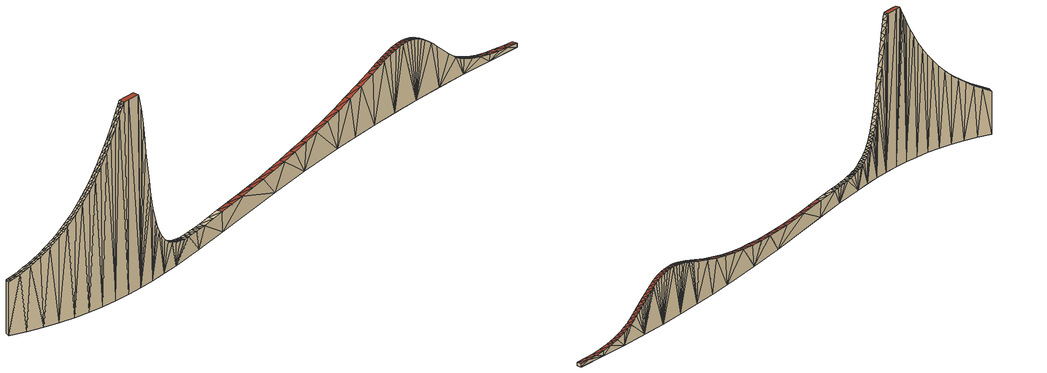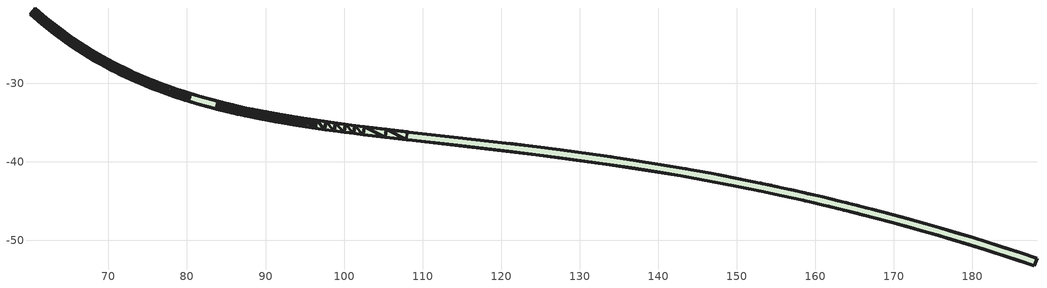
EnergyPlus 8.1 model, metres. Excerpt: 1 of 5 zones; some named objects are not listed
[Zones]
zone_4
 floor ground (Interior Floor): 60.01,-21.21 60.68,-20.47 63.06,-22.46 65.5,-24.25 68,-25.87 70.56,-27.31 73.19,-28.6 75.89,-29.75 78.68,-30.76 81.56,-31.66 87.59,-33.17 94.02,-34.36 100.9,-35.34 124.5,-38.1 133.48,-39.31 143.07,-40.83 153.31,-42.79 164.22,-45.28 175.85,-48.41 181.94,-50.26 188.23,-52.3 187.91,-53.24 181.64,-51.21 175.57,-49.38 163.98,-46.25 153.1,-43.77 142.9,-41.82 133.34,-40.3 124.38,-39.09 100.77,-36.34 93.86,-35.35 87.38,-34.15 81.28,-32.62 78.36,-31.71 75.53,-30.68 72.77,-29.51 70.09,-28.2 67.48,-26.72 64.93,-25.08 62.45,-23.25 z0
 wall outside (Exterior Wall): 187.91,-53.24 188.23,-52.3 z0:0.71; 60.68,-20.47 60.01,-21.21 z0:9.33; 188.23,-52.3,0.71 188.23,-52.3,0 186.18,-51.62,0.77; 181.94,-50.26,0 186.18,-51.62,0.77 188.23,-52.3,0; 184.08,-50.93,0.91 186.18,-51.62,0.77 181.94,-50.26,0; 169.94,-46.76,0 174.03,-47.89,3.75 175.85,-48.41,0; 175.85,-48.41,0 179.95,-49.64,1.49 181.94,-50.26,0; 169.94,-46.76,0 172.28,-47.4,4.99 174.03,-47.89,3.75; 181.94,-50.26,0 181.99,-50.27,1.14 184.08,-50.93,0.91; 181.94,-50.26,0 179.95,-49.64,1.49 181.99,-50.27,1.14; 175.85,-48.41,0 175.92,-48.43,2.75 177.91,-49.02,2.01; 175.85,-48.41,0 174.03,-47.89,3.75 174.96,-48.16,3.21; 174.96,-48.16,3.21 175.92,-48.43,2.75 175.85,-48.41,0; 177.91,-49.02,2.01 179.95,-49.64,1.49 175.85,-48.41,0; 164.22,-45.28,0 167.22,-46.04,9.19 169.94,-46.76,0; 153.31,-42.79,0 155.97,-43.36,10.1 158.68,-43.96,0; 148.1,-41.75,0 149.84,-42.09,8.12 153.31,-42.79,0; 133.48,-39.31,0 137.23,-39.87,5.28 143.07,-40.83,0; 114.56,-36.94,3.55 124.5,-38.1,0 108.25,-36.22,0; 127.55,-38.49,4.14 133.48,-39.31,0 124.5,-38.1,0; 143.07,-40.83,0 146.73,-41.49,7.25 148.1,-41.75,0; 124.5,-38.1,0 121.06,-37.68,3.74 127.55,-38.49,4.14; 133.48,-39.31,0 130.79,-38.92,4.45 134.01,-39.38,4.82; 133.48,-39.31,0 127.55,-38.49,4.14 130.79,-38.92,4.45; 102.57,-35.55,3.45 100.9,-35.34,0 101.37,-35.4,3.44; 108.07,-36.2,3.56 114.56,-36.94,3.55 108.25,-36.22,0; 102.57,-35.55,3.45 108.07,-36.2,3.56 108.25,-36.22,0; 114.56,-36.94,3.55 121.06,-37.68,3.74 124.5,-38.1,0; 100.9,-35.34,0 102.57,-35.55,3.45 108.25,-36.22,0; 160.96,-44.49,11.16 164.22,-45.28,0 158.68,-43.96,0; 134.01,-39.38,4.82 137.23,-39.87,5.28 133.48,-39.31,0; 169.94,-46.76,0 170.85,-47.01,6.2 171.56,-47.2,5.59; 170.14,-46.81,6.82 169.94,-46.76,0 169.43,-46.62,7.44; 162.87,-44.95,11.04 164.22,-45.28,0 161.92,-44.72,11.14; 169.94,-46.76,0 167.98,-46.24,8.64 168.72,-46.43,8.05; 169.43,-46.62,7.44 169.94,-46.76,0 168.72,-46.43,8.05; 169.94,-46.76,0 170.14,-46.81,6.82 170.85,-47.01,6.2; 166.43,-45.84,9.7 164.22,-45.28,0 165.59,-45.62,10.17; 164.22,-45.28,0 166.43,-45.84,9.7 167.22,-46.04,9.19; 165.59,-45.62,10.17 164.22,-45.28,0 164.71,-45.4,10.55; 164.22,-45.28,0 163.81,-45.18,10.84 164.71,-45.4,10.55; 167.98,-46.24,8.64 169.94,-46.76,0 167.22,-46.04,9.19; 162.87,-44.95,11.04 163.81,-45.18,10.84 164.22,-45.28,0; 171.56,-47.2,5.59 172.28,-47.4,4.99 169.94,-46.76,0; 153.31,-42.79,0 155.2,-43.19,9.85 155.97,-43.36,10.1; 155.2,-43.19,9.85 153.31,-42.79,0 154.44,-43.03,9.59; 140.42,-40.38,5.84 143.58,-40.92,6.49 143.07,-40.83,0; 146.73,-41.49,7.25 149.84,-42.09,8.12 148.1,-41.75,0; 143.58,-40.92,6.49 146.73,-41.49,7.25 143.07,-40.83,0; 152.91,-42.71,9.09 153.31,-42.79,0 149.84,-42.09,8.12; 160.96,-44.49,11.16 158.68,-43.96,0 160.01,-44.27,11.08; 164.22,-45.28,0 160.96,-44.49,11.16 161.92,-44.72,11.14; 159.06,-44.05,10.94 160.01,-44.27,11.08 158.68,-43.96,0; 157.5,-43.7,10.56 158.29,-43.87,10.77 158.68,-43.96,0; 158.68,-43.96,0 158.29,-43.87,10.77 159.06,-44.05,10.94; 156.72,-43.52,10.33 157.5,-43.7,10.56 158.68,-43.96,0; 155.97,-43.36,10.1 156.72,-43.52,10.33 158.68,-43.96,0; 154.44,-43.03,9.59 153.31,-42.79,0 152.91,-42.71,9.09; 140.42,-40.38,5.84 143.07,-40.83,0 137.23,-39.87,5.28; 100.13,-35.24,3.45 100.9,-35.34,0 98.89,-35.08,3.47; 97.7,-34.91,3.52 98.89,-35.08,3.47 100.9,-35.34,0; 101.37,-35.4,3.44 100.9,-35.34,0 100.13,-35.24,3.45; 95.28,-34.55,3.79 96.49,-34.74,3.62 94.02,-34.36,0; 94.02,-34.36,0 96.49,-34.74,3.62 97.7,-34.91,3.52; 92.37,-34.08,4.79 94.02,-34.36,0 90.75,-33.79,0; 100.9,-35.34,0 94.02,-34.36,0 97.7,-34.91,3.52; 94.02,-34.36,0 94.09,-34.37,4.08 95.28,-34.55,3.79; 94.02,-34.36,0 92.95,-34.18,4.5 94.09,-34.37,4.08; 90.75,-33.79,0 91.83,-33.99,5.13 92.37,-34.08,4.79; 90.75,-33.79,0 90.06,-33.66,6.86 90.88,-33.82,5.92; 90.88,-33.82,5.92 91.83,-33.99,5.13 90.75,-33.79,0; 92.37,-34.08,4.79 92.95,-34.18,4.5 94.02,-34.36,0; 90.06,-33.66,6.86 90.75,-33.79,0 89.37,-33.53,7.94; 87.97,-33.25,11.45 88.36,-33.33,10.24 87.59,-33.17,0; 84.52,-32.46,0 87.09,-33.06,15.16 87.59,-33.17,0; 78.68,-30.76,0 79.58,-31.06,32.21 81.56,-31.66,0; 70.56,-27.31,0 72.05,-28.07,19.52 73.19,-28.6,0; 75.89,-29.75,0 76.68,-30.05,26.51 78.68,-30.76,0; 84.52,-32.46,0 81.56,-31.66,0 81.56,-31.66,34.13; 84.52,-32.46,0 81.56,-31.66,34.13 83.92,-32.31,34.13; 89.37,-33.53,7.94 87.59,-33.17,0 88.82,-33.42,9.06; 69.36,-26.66,16.4 70.56,-27.31,0 68,-25.87,0; 88.36,-33.33,10.24 88.82,-33.42,9.06 87.59,-33.17,0; 74.49,-29.17,22.9 75.89,-29.75,0 73.19,-28.6,0; 63.06,-22.46,0 63.64,-22.91,11.34 65.5,-24.25,0; 62.17,-21.74,10.29 63.06,-22.46,0 60.68,-20.47,0; 66.55,-24.96,13.68 68,-25.87,0 65.5,-24.25,0; 62.17,-21.74,10.29 60.68,-20.47,0 60.68,-20.47,9.33; 90.75,-33.79,0 87.59,-33.17,0 89.37,-33.53,7.94; 87.59,-33.17,0 87.09,-33.06,15.16 87.64,-33.18,12.65; 84.52,-32.46,0 86.61,-32.95,17.9 87.09,-33.06,15.16; 84.52,-32.46,0 85.08,-32.6,28.5 85.84,-32.78,23.2; 84.52,-32.46,0 84.59,-32.48,31.35 85.08,-32.6,28.5; 85.84,-32.78,23.2 86.61,-32.95,17.9 84.52,-32.46,0; 79.58,-31.06,32.21 80.04,-31.21,33.17 81.56,-31.66,0; 84.03,-32.34,33.74 84.52,-32.46,0 83.92,-32.31,34.13; 84.03,-32.34,33.74 84.59,-32.48,31.35 84.52,-32.46,0; 80.52,-31.36,34.13 81.56,-31.66,0 80.28,-31.28,33.66; 80.52,-31.36,34.13 81.56,-31.66,34.13 81.56,-31.66,0; 80.28,-31.28,33.66 81.56,-31.66,0 80.04,-31.21,33.17; 87.64,-33.18,12.65 87.97,-33.25,11.45 87.59,-33.17,0; 70.72,-27.4,17.91 72.05,-28.07,19.52 70.56,-27.31,0; 69.36,-26.66,16.4 70.72,-27.4,17.91 70.56,-27.31,0; 63.64,-22.91,11.34 65.11,-23.98,12.46 65.5,-24.25,0; 66.55,-24.96,13.68 67.97,-25.85,14.99 68,-25.87,0; 65.11,-23.98,12.46 66.55,-24.96,13.68 65.5,-24.25,0; 69.36,-26.66,16.4 68,-25.87,0 67.97,-25.85,14.99; 78.65,-30.75,30.28 78.68,-30.76,0 77.69,-30.42,28.38; 79.11,-30.91,31.25 79.58,-31.06,32.21 78.68,-30.76,0; 79.11,-30.91,31.25 78.68,-30.76,0 78.65,-30.75,30.28; 73.3,-28.66,21.18 74.49,-29.17,22.9 73.19,-28.6,0; 76.68,-30.05,26.51 75.89,-29.75,0 75.61,-29.64,24.67; 74.49,-29.17,22.9 75.61,-29.64,24.67 75.89,-29.75,0; 77.69,-30.42,28.38 78.68,-30.76,0 76.68,-30.05,26.51; 72.05,-28.07,19.52 73.3,-28.66,21.18 73.19,-28.6,0; 63.64,-22.91,11.34 63.06,-22.46,0 62.17,-21.74,10.29; 187.91,-53.24,0.71 185.87,-52.57,0.77 187.91,-53.24,0; 181.64,-51.21,0 187.91,-53.24,0 185.87,-52.57,0.77; 183.78,-51.89,0.91 181.64,-51.21,0 185.87,-52.57,0.77; 175.57,-49.38,0 181.64,-51.21,0 179.66,-50.6,1.49; 175.57,-49.38,0 174.68,-49.12,3.21 173.76,-48.85,3.75; 181.64,-51.21,0 183.78,-51.89,0.91 181.69,-51.23,1.14; 181.64,-51.21,0 181.69,-51.23,1.14 179.66,-50.6,1.49; 175.57,-49.38,0 177.62,-49.98,2.01 175.64,-49.4,2.75; 175.57,-49.38,0 175.64,-49.4,2.75 174.68,-49.12,3.21; 177.62,-49.98,2.01 175.57,-49.38,0 179.66,-50.6,1.49; 169.68,-47.73,0 175.57,-49.38,0 173.76,-48.85,3.75; 160.73,-45.47,11.16 158.45,-44.94,0 163.98,-46.25,0; 155.75,-44.34,10.1 153.1,-43.77,0 158.45,-44.94,0; 142.9,-41.82,0 147.92,-42.73,0 146.55,-42.48,7.25; 133.34,-40.3,0 142.9,-41.82,0 137.07,-40.86,5.28; 149.65,-43.07,8.12 147.92,-42.73,0 153.1,-43.77,0; 114.45,-37.93,3.55 108.13,-37.22,0 124.38,-39.09,0; 107.96,-37.2,3.56 108.13,-37.22,0 114.45,-37.93,3.55; 127.42,-39.48,4.14 124.38,-39.09,0 133.34,-40.3,0; 102.44,-36.55,3.45 100,-36.24,3.45 100.77,-36.34,0; 97.56,-35.9,3.52 100.77,-36.34,0 100,-36.24,3.45; 102.44,-36.55,3.45 108.13,-37.22,0 107.96,-37.2,3.56; 100.77,-36.34,0 108.13,-37.22,0 102.44,-36.55,3.45; 167.73,-47.21,8.64 163.98,-46.25,0 169.68,-47.73,0; 120.95,-38.68,3.74 114.45,-37.93,3.55 124.38,-39.09,0; 169.68,-47.73,0 172.02,-48.37,4.99 169.18,-47.59,7.44; 169.68,-47.73,0 169.18,-47.59,7.44 167.73,-47.21,8.64; 166.18,-46.81,9.7 165.34,-46.59,10.17 163.98,-46.25,0; 167.73,-47.21,8.64 166.18,-46.81,9.7 163.98,-46.25,0; 160.73,-45.47,11.16 159.78,-45.24,11.08 158.45,-44.94,0; 163.98,-46.25,0 165.34,-46.59,10.17 164.47,-46.37,10.55; 163.57,-46.15,10.84 163.98,-46.25,0 164.47,-46.37,10.55; 162.63,-45.92,11.04 163.98,-46.25,0 163.57,-46.15,10.84; 163.98,-46.25,0 162.63,-45.92,11.04 161.68,-45.69,11.14; 160.73,-45.47,11.16 163.98,-46.25,0 161.68,-45.69,11.14; 172.02,-48.37,4.99 169.68,-47.73,0 173.76,-48.85,3.75; 140.25,-41.37,5.83 142.9,-41.82,0 143.41,-41.91,6.49; 137.07,-40.86,5.28 142.9,-41.82,0 140.25,-41.37,5.83; 130.65,-39.91,4.45 133.34,-40.3,0 133.86,-40.37,4.82; 127.42,-39.48,4.14 133.34,-40.3,0 130.65,-39.91,4.45; 137.07,-40.86,5.28 133.86,-40.37,4.82 133.34,-40.3,0; 158.45,-44.94,0 159.78,-45.24,11.08 158.84,-45.03,10.94; 157.28,-44.67,10.56 158.45,-44.94,0 158.84,-45.03,10.94; 146.55,-42.48,7.25 147.92,-42.73,0 149.65,-43.07,8.12; 157.28,-44.67,10.56 155.75,-44.34,10.1 158.45,-44.94,0; 149.65,-43.07,8.12 153.1,-43.77,0 152.71,-43.69,9.09; 152.71,-43.69,9.09 153.1,-43.77,0 155.75,-44.34,10.1; 143.41,-41.91,6.49 142.9,-41.82,0 146.55,-42.48,7.25; 127.42,-39.48,4.14 120.95,-38.68,3.74 124.38,-39.09,0; 93.86,-35.35,0 97.56,-35.9,3.52 96.35,-35.73,3.62; 93.86,-35.35,0 96.35,-35.73,3.62 95.13,-35.55,3.79; 93.86,-35.35,0 93.93,-35.36,4.08 92.78,-35.17,4.5; 95.13,-35.55,3.79 93.93,-35.36,4.08 93.86,-35.35,0; 90.57,-34.78,0 93.86,-35.35,0 92.78,-35.17,4.5; 93.86,-35.35,0 100.77,-36.34,0 97.56,-35.9,3.52; 90.57,-34.78,0 92.78,-35.17,4.5 91.66,-34.98,5.13; 90.57,-34.78,0 91.66,-34.98,5.13 90.7,-34.8,5.92; 90.57,-34.78,0 89.88,-34.65,6.86 89.18,-34.51,7.94; 89.18,-34.51,7.94 88.62,-34.4,9.06 87.38,-34.15,0; 89.88,-34.65,6.86 90.57,-34.78,0 90.7,-34.8,5.92; 87.38,-34.15,0 90.57,-34.78,0 89.18,-34.51,7.94; 87.43,-34.16,12.65 87.38,-34.15,0 88.15,-34.31,10.24; 84.28,-33.43,0 87.38,-34.15,0 86.88,-34.04,15.16; 78.36,-31.71,0 81.28,-32.62,0 79.27,-32.01,32.21; 75.53,-30.68,0 78.36,-31.71,0 76.33,-30.98,26.51; 84.28,-33.43,0 83.67,-33.28,34.13 81.28,-32.62,34.13; 84.28,-33.43,0 81.28,-32.62,34.13 81.28,-32.62,0; 75.53,-30.68,0 74.1,-30.09,22.9 72.77,-29.51,0; 72.77,-29.51,0 71.62,-28.97,19.52 70.09,-28.2,0; 70.09,-28.2,0 68.87,-27.53,16.4 67.48,-26.72,0; 62.45,-23.25,0 64.93,-25.08,0 63.04,-23.7,11.34; 61.53,-22.51,10.29 60.01,-21.21,0 62.45,-23.25,0; 66,-25.8,13.68 64.93,-25.08,0 67.48,-26.72,0; 61.53,-22.51,10.29 60.01,-21.21,9.33 60.01,-21.21,0; 88.62,-34.4,9.06 88.15,-34.31,10.24 87.38,-34.15,0; 78.36,-31.71,0 79.27,-32.01,32.21 78.33,-31.7,30.28; 86.39,-33.93,17.9 84.28,-33.43,0 86.88,-34.04,15.16; 84.84,-33.57,28.5 84.28,-33.43,0 85.61,-33.75,23.2; 86.39,-33.93,17.9 85.61,-33.75,23.2 84.28,-33.43,0; 80.23,-32.31,34.13 79.27,-32.01,32.21 81.28,-32.62,0; 86.88,-34.04,15.16 87.38,-34.15,0 87.43,-34.16,12.65; 83.79,-33.31,33.74 83.67,-33.28,34.13 84.28,-33.43,0; 84.28,-33.43,0 84.34,-33.45,31.35 83.79,-33.31,33.74; 81.28,-32.62,34.13 80.23,-32.31,34.13 81.28,-32.62,0; 84.28,-33.43,0 84.84,-33.57,28.5 84.34,-33.45,31.35; 68.87,-27.53,16.4 70.09,-28.2,0 70.26,-28.29,17.91; 67.45,-26.71,14.99 67.48,-26.72,0 68.87,-27.53,16.4; 64.53,-24.8,12.46 64.93,-25.08,0 66,-25.8,13.68; 63.04,-23.7,11.34 64.93,-25.08,0 64.53,-24.8,12.46; 67.45,-26.71,14.99 66,-25.8,13.68 67.48,-26.72,0; 78.33,-31.7,30.28 77.35,-31.36,28.38 78.36,-31.71,0; 76.33,-30.98,26.51 78.36,-31.71,0 77.35,-31.36,28.38; 71.62,-28.97,19.52 72.77,-29.51,0 72.89,-29.56,21.18; 74.1,-30.09,22.9 75.53,-30.68,0 75.24,-30.56,24.67; 72.89,-29.56,21.18 72.77,-29.51,0 74.1,-30.09,22.9; 76.33,-30.98,26.51 75.24,-30.56,24.67 75.53,-30.68,0; 70.26,-28.29,17.91 70.09,-28.2,0 71.62,-28.97,19.52; 63.04,-23.7,11.34 61.53,-22.51,10.29 62.45,-23.25,0; 61.1,-21.5,9.8 61.42,-21.12,9.8 60.68,-20.47,9.33; 61.1,-21.5,9.8 60.68,-20.47,9.33 60.35,-20.84,9.33; 60.77,-21.88,9.8 61.1,-21.5,9.8 60.35,-20.84,9.33; 60.77,-21.88,9.8 60.35,-20.84,9.33 60.01,-21.21,9.33; 61.85,-22.13,10.29 62.17,-21.74,10.29 61.42,-21.12,9.8; 61.85,-22.13,10.29 61.42,-21.12,9.8 61.1,-21.5,9.8; 61.53,-22.51,10.29 61.85,-22.13,10.29 61.1,-21.5,9.8; 61.53,-22.51,10.29 61.1,-21.5,9.8 60.77,-21.88,9.8; 62.6,-22.73,10.8 62.91,-22.34,10.8 62.17,-21.74,10.29; 62.6,-22.73,10.8 62.17,-21.74,10.29 61.85,-22.13,10.29; 62.29,-23.12,10.8 62.6,-22.73,10.8 61.85,-22.13,10.29; 62.29,-23.12,10.8 61.85,-22.13,10.29 61.53,-22.51,10.29; 63.34,-23.31,11.34 63.64,-22.91,11.34 62.91,-22.34,10.8; 63.34,-23.31,11.34 62.91,-22.34,10.8 62.6,-22.73,10.8; 63.04,-23.7,11.34 63.34,-23.31,11.34 62.6,-22.73,10.8; 63.04,-23.7,11.34 62.6,-22.73,10.8 62.29,-23.12,10.8; 64.08,-23.86,11.89 64.38,-23.46,11.89 63.64,-22.91,11.34; 64.08,-23.86,11.89 63.64,-22.91,11.34 63.34,-23.31,11.34; 63.79,-24.26,11.89 64.08,-23.86,11.89 63.34,-23.31,11.34; 63.79,-24.26,11.89 63.34,-23.31,11.34 63.04,-23.7,11.34; 64.82,-24.39,12.46 65.11,-23.98,12.46 64.38,-23.46,11.89; 64.82,-24.39,12.46 64.38,-23.46,11.89 64.08,-23.86,11.89; 64.53,-24.8,12.46 64.82,-24.39,12.46 64.08,-23.86,11.89; 64.53,-24.8,12.46 64.08,-23.86,11.89 63.79,-24.26,11.89; 65.55,-24.89,13.06 65.83,-24.48,13.06 65.11,-23.98,12.46; 65.55,-24.89,13.06 65.11,-23.98,12.46 64.82,-24.39,12.46; 65.27,-25.31,13.06 65.55,-24.89,13.06 64.82,-24.39,12.46; 65.27,-25.31,13.06 64.82,-24.39,12.46 64.53,-24.8,12.46; 66.27,-25.38,13.68 66.55,-24.96,13.68 65.83,-24.48,13.06; 66.27,-25.38,13.68 65.83,-24.48,13.06 65.55,-24.89,13.06; 66,-25.8,13.68 66.27,-25.38,13.68 65.55,-24.89,13.06; 66,-25.8,13.68 65.55,-24.89,13.06 65.27,-25.31,13.06; 66.99,-25.84,14.32 67.26,-25.41,14.32 66.55,-24.96,13.68; 66.99,-25.84,14.32 66.55,-24.96,13.68 66.27,-25.38,13.68; 66.73,-26.26,14.32 66.99,-25.84,14.32 66.27,-25.38,13.68; 66.73,-26.26,14.32 66.27,-25.38,13.68 66,-25.8,13.68; 67.71,-26.28,14.99 67.97,-25.85,14.99 67.26,-25.41,14.32; 67.71,-26.28,14.99 67.26,-25.41,14.32 66.99,-25.84,14.32; 67.45,-26.71,14.99 67.71,-26.28,14.99 66.99,-25.84,14.32; 67.45,-26.71,14.99 66.99,-25.84,14.32 66.73,-26.26,14.32; 68.41,-26.7,15.68 68.67,-26.27,15.68 67.97,-25.85,14.99; 68.41,-26.7,15.68 67.97,-25.85,14.99 67.71,-26.28,14.99; 68.16,-27.13,15.68 68.41,-26.7,15.68 67.71,-26.28,14.99; 68.16,-27.13,15.68 67.71,-26.28,14.99 67.45,-26.71,14.99; 69.11,-27.1,16.4 69.36,-26.66,16.4 68.67,-26.27,15.68; 69.11,-27.1,16.4 68.67,-26.27,15.68 68.41,-26.7,15.68; 68.87,-27.53,16.4 69.11,-27.1,16.4 68.41,-26.7,15.68; 68.87,-27.53,16.4 68.41,-26.7,15.68 68.16,-27.13,15.68; 69.81,-27.48,17.14 70.04,-27.04,17.14 69.36,-26.66,16.4; 69.81,-27.48,17.14 69.36,-26.66,16.4 69.11,-27.1,16.4; 69.57,-27.92,17.14 69.81,-27.48,17.14 69.11,-27.1,16.4; 69.57,-27.92,17.14 69.11,-27.1,16.4 68.87,-27.53,16.4; 70.49,-27.84,17.91 70.72,-27.4,17.91 70.04,-27.04,17.14; 70.49,-27.84,17.91 70.04,-27.04,17.14 69.81,-27.48,17.14; 70.26,-28.29,17.91 70.49,-27.84,17.91 69.81,-27.48,17.14; 70.26,-28.29,17.91 69.81,-27.48,17.14 69.57,-27.92,17.14; 71.17,-28.19,18.7 71.39,-27.74,18.7 70.72,-27.4,17.91; 71.17,-28.19,18.7 70.72,-27.4,17.91 70.49,-27.84,17.91; 70.94,-28.64,18.7 71.17,-28.19,18.7 70.49,-27.84,17.91; 70.94,-28.64,18.7 70.49,-27.84,17.91 70.26,-28.29,17.91; 71.84,-28.52,19.52 72.05,-28.07,19.52 71.39,-27.74,18.7; 71.84,-28.52,19.52 71.39,-27.74,18.7 71.17,-28.19,18.7; 71.62,-28.97,19.52 71.84,-28.52,19.52 71.17,-28.19,18.7; 71.62,-28.97,19.52 71.17,-28.19,18.7 70.94,-28.64,18.7; 72.48,-28.82,20.34 72.69,-28.37,20.34 72.05,-28.07,19.52; 72.48,-28.82,20.34 72.05,-28.07,19.52 71.84,-28.52,19.52; 72.26,-29.28,20.34 72.48,-28.82,20.34 71.84,-28.52,19.52; 72.26,-29.28,20.34 71.84,-28.52,19.52 71.62,-28.97,19.52; 73.1,-29.11,21.18 73.3,-28.66,21.18 72.69,-28.37,20.34; 73.1,-29.11,21.18 72.69,-28.37,20.34 72.48,-28.82,20.34; 72.89,-29.56,21.18 73.1,-29.11,21.18 72.48,-28.82,20.34; 72.89,-29.56,21.18 72.48,-28.82,20.34 72.26,-29.28,20.34; 73.7,-29.38,22.03 73.9,-28.92,22.03 73.3,-28.66,21.18; 73.7,-29.38,22.03 73.3,-28.66,21.18 73.1,-29.11,21.18; 73.5,-29.84,22.03 73.7,-29.38,22.03 73.1,-29.11,21.18; 73.5,-29.84,22.03 73.1,-29.11,21.18 72.89,-29.56,21.18; 74.29,-29.63,22.9 74.49,-29.17,22.9 73.9,-28.92,22.03; 74.29,-29.63,22.9 73.9,-28.92,22.03 73.7,-29.38,22.03; 74.1,-30.09,22.9 74.29,-29.63,22.9 73.7,-29.38,22.03; 74.1,-30.09,22.9 73.7,-29.38,22.03 73.5,-29.84,22.03; 74.87,-29.87,23.78 75.06,-29.41,23.78 74.49,-29.17,22.9; 74.87,-29.87,23.78 74.49,-29.17,22.9 74.29,-29.63,22.9; 74.68,-30.34,23.78 74.87,-29.87,23.78 74.29,-29.63,22.9; 74.68,-30.34,23.78 74.29,-29.63,22.9 74.1,-30.09,22.9; 75.43,-30.1,24.67 75.61,-29.64,24.67 75.06,-29.41,23.78; 75.43,-30.1,24.67 75.06,-29.41,23.78 74.87,-29.87,23.78; 75.24,-30.56,24.67 75.43,-30.1,24.67 74.87,-29.87,23.78; 75.24,-30.56,24.67 74.87,-29.87,23.78 74.68,-30.34,23.78; 75.97,-30.31,25.58 76.15,-29.85,25.58 75.61,-29.64,24.67; 75.97,-30.31,25.58 75.61,-29.64,24.67 75.43,-30.1,24.67; 75.79,-30.78,25.58 75.97,-30.31,25.58 75.43,-30.1,24.67; 75.79,-30.78,25.58 75.43,-30.1,24.67 75.24,-30.56,24.67; 76.5,-30.52,26.51 76.68,-30.05,26.51 76.15,-29.85,25.58; 76.5,-30.52,26.51 76.15,-29.85,25.58 75.97,-30.31,25.58; 76.33,-30.98,26.51 76.5,-30.52,26.51 75.97,-30.31,25.58; 76.33,-30.98,26.51 75.97,-30.31,25.58 75.79,-30.78,25.58; 77.02,-30.71,27.44 77.19,-30.24,27.44 76.68,-30.05,26.51; 77.02,-30.71,27.44 76.68,-30.05,26.51 76.5,-30.52,26.51; 76.85,-31.18,27.44 77.02,-30.71,27.44 76.5,-30.52,26.51; 76.85,-31.18,27.44 76.5,-30.52,26.51 76.33,-30.98,26.51; 77.52,-30.89,28.38 77.69,-30.42,28.38 77.19,-30.24,27.44; 77.52,-30.89,28.38 77.19,-30.24,27.44 77.02,-30.71,27.44; 77.35,-31.36,28.38 77.52,-30.89,28.38 77.02,-30.71,27.44; 77.35,-31.36,28.38 77.02,-30.71,27.44 76.85,-31.18,27.44; 78.49,-31.23,30.28 78.65,-30.75,30.28 77.69,-30.42,28.38; 78.49,-31.23,30.28 77.69,-30.42,28.38 77.52,-30.89,28.38; 78.33,-31.7,30.28 78.49,-31.23,30.28 77.52,-30.89,28.38; 78.33,-31.7,30.28 77.52,-30.89,28.38 77.35,-31.36,28.38; 78.96,-31.38,31.25 79.11,-30.91,31.25 78.65,-30.75,30.28; 78.96,-31.38,31.25 78.65,-30.75,30.28 78.49,-31.23,30.28; 78.8,-31.86,31.25 78.96,-31.38,31.25 78.49,-31.23,30.28; 78.8,-31.86,31.25 78.49,-31.23,30.28 78.33,-31.7,30.28; 79.42,-31.54,32.21 79.58,-31.06,32.21 79.11,-30.91,31.25; 79.42,-31.54,32.21 79.11,-30.91,31.25 78.96,-31.38,31.25; 79.27,-32.01,32.21 79.42,-31.54,32.21 78.96,-31.38,31.25; 79.27,-32.01,32.21 78.96,-31.38,31.25 78.8,-31.86,31.25; 79.89,-31.68,33.17 80.04,-31.21,33.17 79.58,-31.06,32.21; 79.89,-31.68,33.17 79.58,-31.06,32.21 79.42,-31.54,32.21; 79.74,-32.16,33.17 79.89,-31.68,33.17 79.42,-31.54,32.21; 79.74,-32.16,33.17 79.42,-31.54,32.21 79.27,-32.01,32.21; 80.14,-31.76,33.66 80.28,-31.28,33.66 80.04,-31.21,33.17; 80.14,-31.76,33.66 80.04,-31.21,33.17 79.89,-31.68,33.17; 79.99,-32.24,33.66 80.14,-31.76,33.66 79.89,-31.68,33.17; 79.99,-32.24,33.66 79.89,-31.68,33.17 79.74,-32.16,33.17; 80.37,-31.83,34.13 80.52,-31.36,34.13 80.28,-31.28,33.66; 80.37,-31.83,34.13 80.28,-31.28,33.66 80.14,-31.76,33.66; 80.23,-32.31,34.13 80.37,-31.83,34.13 80.14,-31.76,33.66; 80.23,-32.31,34.13 80.14,-31.76,33.66 79.99,-32.24,33.66; 83.79,-33.31,33.74 84.03,-32.34,33.74 83.92,-32.31,34.13; 83.79,-33.31,33.74 83.92,-32.31,34.13 83.67,-33.28,34.13; 84.07,-33.38,32.63 84.32,-32.41,32.63 84.03,-32.34,33.74; 84.07,-33.38,32.63 84.03,-32.34,33.74 83.79,-33.31,33.74; 84.34,-33.45,31.35 84.59,-32.48,31.35 84.32,-32.41,32.63; 84.34,-33.45,31.35 84.32,-32.41,32.63 84.07,-33.38,32.63; 84.6,-33.51,29.95 84.84,-32.54,29.95 84.59,-32.48,31.35; 84.6,-33.51,29.95 84.59,-32.48,31.35 84.34,-33.45,31.35; 84.84,-33.57,28.5 85.08,-32.6,28.5 84.84,-32.54,29.95; 84.84,-33.57,28.5 84.84,-32.54,29.95 84.6,-33.51,29.95; 85.27,-33.67,25.63 85.5,-32.7,25.63 85.08,-32.6,28.5; 85.27,-33.67,25.63 85.08,-32.6,28.5 84.84,-33.57,28.5; 85.61,-33.75,23.2 85.84,-32.78,23.2 85.5,-32.7,25.63; 85.61,-33.75,23.2 85.5,-32.7,25.63 85.27,-33.67,25.63; 85.97,-33.84,20.66 86.2,-32.86,20.66 85.84,-32.78,23.2; 85.97,-33.84,20.66 85.84,-32.78,23.2 85.61,-33.75,23.2; 86.39,-33.93,17.9 86.61,-32.95,17.9 86.2,-32.86,20.66; 86.39,-33.93,17.9 86.2,-32.86,20.66 85.97,-33.84,20.66; 86.63,-33.98,16.52 86.85,-33,16.52 86.61,-32.95,17.9; 86.63,-33.98,16.52 86.61,-32.95,17.9 86.39,-33.93,17.9; 86.88,-34.04,15.16 87.09,-33.06,15.16 86.85,-33,16.52; 86.88,-34.04,15.16 86.85,-33,16.52 86.63,-33.98,16.52; 87.15,-34.1,13.86 87.36,-33.12,13.86 87.09,-33.06,15.16; 87.15,-34.1,13.86 87.09,-33.06,15.16 86.88,-34.04,15.16; 87.43,-34.16,12.65 87.64,-33.18,12.65 87.36,-33.12,13.86; 87.43,-34.16,12.65 87.36,-33.12,13.86 87.15,-34.1,13.86; 87.76,-34.23,11.45 87.97,-33.25,11.45 87.64,-33.18,12.65; 87.76,-34.23,11.45 87.64,-33.18,12.65 87.43,-34.16,12.65; 88.15,-34.31,10.24 88.36,-33.33,10.24 87.97,-33.25,11.45; 88.15,-34.31,10.24 87.97,-33.25,11.45 87.76,-34.23,11.45; 88.38,-34.35,9.64 88.58,-33.37,9.64 88.36,-33.33,10.24; 88.38,-34.35,9.64 88.36,-33.33,10.24 88.15,-34.31,10.24; 88.62,-34.4,9.06 88.82,-33.42,9.06 88.58,-33.37,9.64; 88.62,-34.4,9.06 88.58,-33.37,9.64 88.38,-34.35,9.64; 88.89,-34.46,8.49 89.08,-33.47,8.49 88.82,-33.42,9.06; 88.89,-34.46,8.49 88.82,-33.42,9.06 88.62,-34.4,9.06; 89.18,-34.51,7.94 89.37,-33.53,7.94 89.08,-33.47,8.49; 89.18,-34.51,7.94 89.08,-33.47,8.49 88.89,-34.46,8.49; 89.51,-34.58,7.38 89.7,-33.6,7.38 89.37,-33.53,7.94; 89.51,-34.58,7.38 89.37,-33.53,7.94 89.18,-34.51,7.94; 89.88,-34.65,6.86 90.06,-33.66,6.86 89.7,-33.6,7.38; 89.88,-34.65,6.86 89.7,-33.6,7.38 89.51,-34.58,7.38; 90.27,-34.73,6.37 90.45,-33.74,6.37 90.06,-33.66,6.86; 90.27,-34.73,6.37 90.06,-33.66,6.86 89.88,-34.65,6.86; 90.7,-34.8,5.92 90.88,-33.82,5.92 90.45,-33.74,6.37; 90.7,-34.8,5.92 90.45,-33.74,6.37 90.27,-34.73,6.37; 91.16,-34.89,5.5 91.34,-33.9,5.5 90.88,-33.82,5.92; 91.16,-34.89,5.5 90.88,-33.82,5.92 90.7,-34.8,5.92; 91.66,-34.98,5.13 91.83,-33.99,5.13 91.34,-33.9,5.5; 91.66,-34.98,5.13 91.34,-33.9,5.5 91.16,-34.89,5.5; 92.2,-35.07,4.79 92.37,-34.08,4.79 91.83,-33.99,5.13; 92.2,-35.07,4.79 91.83,-33.99,5.13 91.66,-34.98,5.13; 92.78,-35.17,4.5 92.95,-34.18,4.5 92.37,-34.08,4.79; 92.78,-35.17,4.5 92.37,-34.08,4.79 92.2,-35.07,4.79; 93.35,-35.26,4.27 93.51,-34.27,4.27 92.95,-34.18,4.5; 93.35,-35.26,4.27 92.95,-34.18,4.5 92.78,-35.17,4.5; 93.93,-35.36,4.08 94.09,-34.37,4.08 93.51,-34.27,4.27; 93.93,-35.36,4.08 93.51,-34.27,4.27 93.35,-35.26,4.27; 94.52,-35.45,3.92 94.68,-34.46,3.92 94.09,-34.37,4.08; 94.52,-35.45,3.92 94.09,-34.37,4.08 93.93,-35.36,4.08; 95.13,-35.55,3.79 95.28,-34.55,3.79 94.68,-34.46,3.92; 95.13,-35.55,3.79 94.68,-34.46,3.92 94.52,-35.45,3.92; 95.74,-35.64,3.69 95.89,-34.65,3.7 95.28,-34.55,3.79; 95.74,-35.64,3.69 95.28,-34.55,3.79 95.13,-35.55,3.79; 96.35,-35.73,3.62 96.49,-34.74,3.62 95.89,-34.65,3.7; 96.35,-35.73,3.62 95.89,-34.65,3.7 95.74,-35.64,3.69; 97.56,-35.9,3.52 97.7,-34.91,3.52 96.49,-34.74,3.62; 97.56,-35.9,3.52 96.49,-34.74,3.62 96.35,-35.73,3.62; 98.75,-36.07,3.47 98.89,-35.08,3.47 97.7,-34.91,3.52; 98.75,-36.07,3.47 97.7,-34.91,3.52 97.56,-35.9,3.52; 100,-36.24,3.45 100.13,-35.24,3.45 98.89,-35.08,3.47; 100,-36.24,3.45 98.89,-35.08,3.47 98.75,-36.07,3.47; 101.24,-36.4,3.44 101.37,-35.4,3.44 100.13,-35.24,3.45; 101.24,-36.4,3.44 100.13,-35.24,3.45 100,-36.24,3.45; 102.44,-36.55,3.45 102.57,-35.55,3.45 101.37,-35.4,3.44; 102.44,-36.55,3.45 101.37,-35.4,3.44 101.24,-36.4,3.44; 105.23,-36.89,3.48 105.35,-35.89,3.48 102.57,-35.55,3.45; 105.23,-36.89,3.48 102.57,-35.55,3.45 102.44,-36.55,3.45; 107.96,-37.2,3.56 108.07,-36.2,3.56 105.35,-35.89,3.48; 107.96,-37.2,3.56 105.35,-35.89,3.48 105.23,-36.89,3.48
 roof outside (Exterior Roof): 111.2,-37.57,3.54 111.31,-36.57,3.54 108.07,-36.2,3.56; 111.2,-37.57,3.54 108.07,-36.2,3.56 107.96,-37.2,3.56; 114.45,-37.93,3.55 114.56,-36.94,3.55 111.31,-36.57,3.54; 114.45,-37.93,3.55 111.31,-36.57,3.54 111.2,-37.57,3.54; 117.7,-38.3,3.62 117.82,-37.3,3.62 114.56,-36.94,3.55; 117.7,-38.3,3.62 114.56,-36.94,3.55 114.45,-37.93,3.55; 120.95,-38.68,3.74 121.06,-37.68,3.74 117.82,-37.3,3.62; 120.95,-38.68,3.74 117.82,-37.3,3.62 117.7,-38.3,3.62; 124.18,-39.07,3.91 124.31,-38.08,3.91 121.06,-37.68,3.74; 124.18,-39.07,3.91 121.06,-37.68,3.74 120.95,-38.68,3.74; 127.42,-39.48,4.14 127.55,-38.49,4.14 124.31,-38.08,3.91; 127.42,-39.48,4.14 124.31,-38.08,3.91 124.18,-39.07,3.91; 130.65,-39.91,4.45 130.79,-38.92,4.45 127.55,-38.49,4.14; 130.65,-39.91,4.45 127.55,-38.49,4.14 127.42,-39.48,4.14; 133.86,-40.37,4.82 134.01,-39.38,4.82 130.79,-38.92,4.45; 133.86,-40.37,4.82 130.79,-38.92,4.45 130.65,-39.91,4.45; 137.07,-40.86,5.28 137.23,-39.87,5.28 134.01,-39.38,4.82; 137.07,-40.86,5.28 134.01,-39.38,4.82 133.86,-40.37,4.82; 140.25,-41.37,5.83 140.42,-40.38,5.84 137.23,-39.87,5.28; 140.25,-41.37,5.83 137.23,-39.87,5.28 137.07,-40.86,5.28; 143.41,-41.91,6.49 143.58,-40.92,6.49 140.42,-40.38,5.84; 143.41,-41.91,6.49 140.42,-40.38,5.84 140.25,-41.37,5.83; 146.55,-42.48,7.25 146.73,-41.49,7.25 143.58,-40.92,6.49; 146.55,-42.48,7.25 143.58,-40.92,6.49 143.41,-41.91,6.49; 149.65,-43.07,8.12 149.84,-42.09,8.12 146.73,-41.49,7.25; 149.65,-43.07,8.12 146.73,-41.49,7.25 146.55,-42.48,7.25; 152.71,-43.69,9.09 152.91,-42.71,9.09 149.84,-42.09,8.12; 152.71,-43.69,9.09 149.84,-42.09,8.12 149.65,-43.07,8.12; 154.23,-44.01,9.59 154.44,-43.03,9.59 152.91,-42.71,9.09; 154.23,-44.01,9.59 152.91,-42.71,9.09 152.71,-43.69,9.09; 154.99,-44.17,9.85 155.2,-43.19,9.85 154.44,-43.03,9.59; 154.99,-44.17,9.85 154.44,-43.03,9.59 154.23,-44.01,9.59; 155.75,-44.34,10.1 155.97,-43.36,10.1 155.2,-43.19,9.85; 155.75,-44.34,10.1 155.2,-43.19,9.85 154.99,-44.17,9.85; 156.51,-44.5,10.33 156.72,-43.52,10.33 155.97,-43.36,10.1; 156.51,-44.5,10.33 155.97,-43.36,10.1 155.75,-44.34,10.1; 157.28,-44.67,10.56 157.5,-43.7,10.56 156.72,-43.52,10.33; 157.28,-44.67,10.56 156.72,-43.52,10.33 156.51,-44.5,10.33; 158.07,-44.85,10.77 158.29,-43.87,10.77 157.5,-43.7,10.56; 158.07,-44.85,10.77 157.5,-43.7,10.56 157.28,-44.67,10.56; 158.84,-45.03,10.94 159.06,-44.05,10.94 158.29,-43.87,10.77; 158.84,-45.03,10.94 158.29,-43.87,10.77 158.07,-44.85,10.77; 159.78,-45.24,11.08 160.01,-44.27,11.08 159.06,-44.05,10.94; 159.78,-45.24,11.08 159.06,-44.05,10.94 158.84,-45.03,10.94; 160.73,-45.47,11.16 160.96,-44.49,11.16 160.01,-44.27,11.08; 160.73,-45.47,11.16 160.01,-44.27,11.08 159.78,-45.24,11.08; 161.68,-45.69,11.14 161.92,-44.72,11.14 160.96,-44.49,11.16; 161.68,-45.69,11.14 160.96,-44.49,11.16 160.73,-45.47,11.16; 162.63,-45.92,11.04 162.87,-44.95,11.04 161.92,-44.72,11.14; 162.63,-45.92,11.04 161.92,-44.72,11.14 161.68,-45.69,11.14; 163.57,-46.15,10.84 163.81,-45.18,10.84 162.87,-44.95,11.04; 163.57,-46.15,10.84 162.87,-44.95,11.04 162.63,-45.92,11.04; 164.47,-46.37,10.55 164.71,-45.4,10.55 163.81,-45.18,10.84; 164.47,-46.37,10.55 163.81,-45.18,10.84 163.57,-46.15,10.84; 165.34,-46.59,10.17 165.59,-45.62,10.17 164.71,-45.4,10.55; 165.34,-46.59,10.17 164.71,-45.4,10.55 164.47,-46.37,10.55; 166.18,-46.81,9.7 166.43,-45.84,9.7 165.59,-45.62,10.17; 166.18,-46.81,9.7 165.59,-45.62,10.17 165.34,-46.59,10.17; 166.97,-47.01,9.19 167.22,-46.04,9.19 166.43,-45.84,9.7; 166.97,-47.01,9.19 166.43,-45.84,9.7 166.18,-46.81,9.7; 167.73,-47.21,8.64 167.98,-46.24,8.64 167.22,-46.04,9.19; 167.73,-47.21,8.64 167.22,-46.04,9.19 166.97,-47.01,9.19; 168.46,-47.4,8.05 168.72,-46.43,8.05 167.98,-46.24,8.64; 168.46,-47.4,8.05 167.98,-46.24,8.64 167.73,-47.21,8.64; 169.18,-47.59,7.44 169.43,-46.62,7.44 168.72,-46.43,8.05; 169.18,-47.59,7.44 168.72,-46.43,8.05 168.46,-47.4,8.05; 169.88,-47.78,6.82 170.14,-46.81,6.82 169.43,-46.62,7.44; 169.88,-47.78,6.82 169.43,-46.62,7.44 169.18,-47.59,7.44; 170.58,-47.97,6.2 170.85,-47.01,6.2 170.14,-46.81,6.82; 170.58,-47.97,6.2 170.14,-46.81,6.82 169.88,-47.78,6.82; 171.29,-48.16,5.59 171.56,-47.2,5.59 170.85,-47.01,6.2; 171.29,-48.16,5.59 170.85,-47.01,6.2 170.58,-47.97,6.2; 172.02,-48.37,4.99 172.28,-47.4,4.99 171.56,-47.2,5.59; 172.02,-48.37,4.99 171.56,-47.2,5.59 171.29,-48.16,5.59; 172.87,-48.6,4.34 173.14,-47.64,4.34 172.28,-47.4,4.99; 172.87,-48.6,4.34 172.28,-47.4,4.99 172.02,-48.37,4.99; 173.76,-48.85,3.75 174.03,-47.89,3.75 173.14,-47.64,4.34; 173.76,-48.85,3.75 173.14,-47.64,4.34 172.87,-48.6,4.34; 174.68,-49.12,3.21 174.96,-48.16,3.21 174.03,-47.89,3.75; 174.68,-49.12,3.21 174.03,-47.89,3.75 173.76,-48.85,3.75; 175.64,-49.4,2.75 175.92,-48.43,2.75 174.96,-48.16,3.21; 175.64,-49.4,2.75 174.96,-48.16,3.21 174.68,-49.12,3.21; 176.62,-49.68,2.35 176.9,-48.72,2.35 175.92,-48.43,2.75; 176.62,-49.68,2.35 175.92,-48.43,2.75 175.64,-49.4,2.75; 177.62,-49.98,2.01 177.91,-49.02,2.01 176.9,-48.72,2.35; 177.62,-49.98,2.01 176.9,-48.72,2.35 176.62,-49.68,2.35; 178.63,-50.28,1.72 178.92,-49.33,1.72 177.91,-49.02,2.01; 178.63,-50.28,1.72 177.91,-49.02,2.01 177.62,-49.98,2.01; 179.66,-50.6,1.49 179.95,-49.64,1.49 178.92,-49.33,1.72; 179.66,-50.6,1.49 178.92,-49.33,1.72 178.63,-50.28,1.72; 181.69,-51.23,1.14 181.99,-50.27,1.14 179.95,-49.64,1.49; 181.69,-51.23,1.14 179.95,-49.64,1.49 179.66,-50.6,1.49; 183.78,-51.89,0.91 184.08,-50.93,0.91 181.99,-50.27,1.14; 183.78,-51.89,0.91 181.99,-50.27,1.14 181.69,-51.23,1.14; 185.87,-52.57,0.77 186.18,-51.62,0.77 184.08,-50.93,0.91; 185.87,-52.57,0.77 184.08,-50.93,0.91 183.78,-51.89,0.91; 187.91,-53.24,0.71 188.23,-52.3,0.71 186.18,-51.62,0.77; 187.91,-53.24,0.71 186.18,-51.62,0.77 185.87,-52.57,0.77; 83.67,-33.28 83.92,-32.31 80.52,-31.36 80.23,-32.31 z34.13
[Building]
unnamed.idf: North Axis {deg}=0; Terrain=City; Loads Convergence Tolerance Value=0.04; Temperature Convergence Tolerance Value {deltaC}=0.4; Solar Distribution or maybe FullExterior=FullInteriorAndExteriorWithReflections; Maximum Number of Warmup Days=25; Minimum Number of Warmup Days=6
[Site:Location]
New York J F Kennedy IntL Ar	USA: 40.65, -73.8, -5, 5
[SizingPeriod:WeatherFileConditionType]
ExtremeSizingWinterExtreme: WinterExtreme, Monday, Yes, Yes
ExtremeSizingSummerExtreme: SummerExtreme, Monday, Yes, Yes
[Construction]
EXTERIOR WALL: M01 100mm brick, M15 200mm heavyweight concrete, I02 50mm insulation board, F04 Wall air space resistance, G01a 19mm gypsum board
INTERIOR FLOOR: F16 Acoustic tile, F05 Ceiling air space resistance, M11 100mm lightweight concrete
EXTERIOR ROOF: M11 100mm lightweight concrete, F05 Ceiling air space resistance, F16 Acoustic tile
[Material] - Thermal Absorptance=0.9
Name | - Roughness | - Thickness {m} | - Conductivity {W/m-K} | - Density {kg/m3} | - Specific Heat {J/kg-K} | - Solar Absorptance | - Visible Absorptance
M01 100MM BRICK | MediumRough | 0.1016 | 0.89 | 1920 | 790 | 0.7 | 0.7
M15 200MM HEAVYWEIGHT CONCRETE | MediumRough | 0.2032 | 1.95 | 2240 | 900 | 0.7 | 0.7
I02 50MM INSULATION BOARD | MediumRough | 0.0508 | 0.03 | 43 | 1210 | 0.7 | 0.7
G01A 19MM GYPSUM BOARD | MediumSmooth | 0.019 | 0.16 | 800 | 1090 | 0.4 | 0.4
F16 ACOUSTIC TILE | MediumSmooth | 0.0191 | 0.06 | 368 | 590 | 0.3 | 0.3
M11 100MM LIGHTWEIGHT CONCRETE | MediumRough | 0.1016 | 0.53 | 1280 | 840 | 0.5 | 0.5
[Material:AirGap]
Name | - Thermal Resistance {m2-K/W}
F04 WALL AIR SPACE RESISTANCE | 0.15
F05 CEILING AIR SPACE RESISTANCE | 0.18
[Zone]
zone_4: Type=1
[HVACTemplate:Zone:IdealLoadsAirSystem]
zone_4: Template Thermostat=zone_4_HVAC; Heating Supply Air Temp {C}=50; Cooling Supply Air Temp {C}=13; Heating Limit=NoLimit; Cooling Limit=NoLimit; Humidification Control Type=None; Outdoor Air Method=DetailedSpecification; Design Specification Outdoor Air Object=DSOAzone_4
[ElectricEquipment]
zone_4ElectricEquipment: Zone or ZoneList=zone_4; Schedule=MidriseApartment Apartment Equip; Design Level Calculation Method=Watts/Area; Watts per Zone Floor Area {W/m2}=3.87503
[People]
zone_4OfficePeople: Zone or ZoneList=zone_4; Number of People Schedule=MidriseApartment Apartment Occ; Number of People Calculation Method=People/Area; People per Zone Floor Area {person/m2}=0.0283092; Fraction Radiant=0.3; Sensible Heat Fraction=autocalculate; Activity Level Schedule=MidriseApartment Activity
[Lights]
zone_4OfficeLights: Zone or ZoneList=zone_4; Schedule=MidriseApartment Apartment Light; Design Level Calculation Method=Watts/Area; Watts per Zone Floor Area {W/m2}=11.8404
[ZoneInfiltration:DesignFlowRate]
zone_4_Infiltration: Zone or ZoneList=zone_4; Schedule=MidriseApartment Infil; Design Flow Rate Calculation Method=Flow/Area; Flow per Zone Floor Area {m3/s-m2}=0.000226568
[DesignSpecification:OutdoorAir]
DSOAzone_4: Outdoor Air Method=Maximum; Outdoor Air Flow per Person {m3/s-person}=0; Outdoor Air Flow per Zone Floor Area {m3/s-m2}=0; Outdoor Air Flow per Zone {m3/s}=0
[Schedule:Year]
MIDRISEAPARTMENT ACTIVITY: Schedule:Week:Daily {78c76c19-7432-46f1-b258-ac0661c6a983}, 1, 1, 12, 31
MIDRISEAPARTMENT APARTMENT EQUIP: Schedule:Week:Daily {8834b73c-ddbc-4355-91db-38c05495cc95}, 1, 1, 12, 31
MIDRISEAPARTMENT INFIL: Schedule:Week:Daily {aea13f67-aa55-4f8c-b969-1ce3e73aa537}, 1, 1, 12, 31
MIDRISEAPARTMENT APARTMENT OCC: Schedule:Week:Daily {dfcaa5b0-c5fd-41a0-a8de-bc57fc225c10}, 1, 1, 12, 31
MIDRISEAPARTMENT APARTMENT LIGHT: Schedule:Week:Daily {8e01d304-ffca-49a8-b06f-42e0992d5bc0}, 1, 1, 12, 31
[Schedule:Week:Daily]
SCHEDULE:WEEK:DAILY {78C76C19-7432-46F1-B258-AC0661C6A983}: MidriseApartment Activity Default Schedule, MidriseApartment Activity Default Schedule, MidriseApartment Activity Default Schedule, MidriseApartment Activity Default Schedule, MidriseApartment Activity Default Schedule, MidriseApartment Activity Default Schedule, MidriseApartment Activity Default Schedule, MidriseApartment Activity Default Schedule, MidriseApartment Activity Summer Design Day, MidriseApartment Activity Winter Design Day, MidriseApartment Activity Default Schedule, MidriseApartment Activity Default Schedule
SCHEDULE:WEEK:DAILY {8834B73C-DDBC-4355-91DB-38C05495CC95}: MidriseApartment Apartment Equip Default Schedule, MidriseApartment Apartment Equip Default Schedule, MidriseApartment Apartment Equip Default Schedule, MidriseApartment Apartment Equip Default Schedule, MidriseApartment Apartment Equip Default Schedule, MidriseApartment Apartment Equip Default Schedule, MidriseApartment Apartment Equip Default Schedule, MidriseApartment Apartment Equip Default Schedule, MidriseApartment Apartment Equip Summer Design Day, MidriseApartment Apartment Equip Winter Design Day, MidriseApartment Apartment Equip Default Schedule, MidriseApartment Apartment Equip Default Schedule
SCHEDULE:WEEK:DAILY {AEA13F67-AA55-4F8C-B969-1CE3E73AA537}: MidriseApartment Infil Default Schedule, MidriseApartment Infil Default Schedule, MidriseApartment Infil Default Schedule, MidriseApartment Infil Default Schedule, MidriseApartment Infil Default Schedule, MidriseApartment Infil Default Schedule, MidriseApartment Infil Default Schedule, MidriseApartment Infil Default Schedule, MidriseApartment Infil Summer Design Day, MidriseApartment Infil Winter Design Day, MidriseApartment Infil Default Schedule, MidriseApartment Infil Default Schedule
SCHEDULE:WEEK:DAILY {DFCAA5B0-C5FD-41A0-A8DE-BC57FC225C10}: MidriseApartment Apartment Occ Default Schedule, MidriseApartment Apartment Occ Default Schedule, MidriseApartment Apartment Occ Default Schedule, MidriseApartment Apartment Occ Default Schedule, MidriseApartment Apartment Occ Default Schedule, MidriseApartment Apartment Occ Default Schedule, MidriseApartment Apartment Occ Default Schedule, MidriseApartment Apartment Occ Default Schedule, MidriseApartment Apartment Occ Summer Design Day, MidriseApartment Apartment Occ Winter Design Day, MidriseApartment Apartment Occ Default Schedule, MidriseApartment Apartment Occ Default Schedule
SCHEDULE:WEEK:DAILY {8E01D304-FFCA-49A8-B06F-42E0992D5BC0}: MidriseApartment Apartment Light Default Schedule, MidriseApartment Apartment Light Default Schedule, MidriseApartment Apartment Light Default Schedule, MidriseApartment Apartment Light Default Schedule, MidriseApartment Apartment Light Default Schedule, MidriseApartment Apartment Light Default Schedule, MidriseApartment Apartment Light Default Schedule, MidriseApartment Apartment Light Default Schedule, MidriseApartment Apartment Light Summer Design Day, MidriseApartment Apartment Light Winter Design Day, MidriseApartment Apartment Light Default Schedule, MidriseApartment Apartment Light Default Schedule
[Schedule:Day:Interval]
MIDRISEAPARTMENT ACTIVITY DEFAULT SCHEDULE; MIDRISEAPARTMENT ACTIVITY SUMMER DESIGN DAY; MIDRISEAPARTMENT ACTIVITY WINTER DESIGN DAY: No, 24:00, 120
MIDRISEAPARTMENT APARTMENT EQUIP DEFAULT SCHEDULE; MIDRISEAPARTMENT APARTMENT EQUIP SUMMER DESIGN DAY; MIDRISEAPARTMENT APARTMENT EQUIP WINTER DESIGN DAY: No, 01:00, 0.45, 02:00, 0.41, 03:00, 0.39, 05:00, 0.38, 06:00, 0.43, 07:00, 0.54, 08:00, 0.65, 09:00, 0.66, 10:00, 0.67, 11:00, 0.69, 12:00, 0.7, 13:00, 0.69, 14:00, 0.66, 15:00, 0.65, 16:00, 0.68, 17:00, 0.8, 19:00, 1, 20:00, 0.93, 21:00, 0.89, 22:00, 0.85, 23:00, 0.71, 24:00, 0.58
MIDRISEAPARTMENT INFIL DEFAULT SCHEDULE; MIDRISEAPARTMENT INFIL SUMMER DESIGN DAY; MIDRISEAPARTMENT INFIL WINTER DESIGN DAY: No, 24:00, 1
MIDRISEAPARTMENT APARTMENT OCC DEFAULT SCHEDULE; MIDRISEAPARTMENT APARTMENT OCC SUMMER DESIGN DAY; MIDRISEAPARTMENT APARTMENT OCC WINTER DESIGN DAY: No, 07:00, 1, 08:00, 0.85, 09:00, 0.39, 16:00, 0.25, 17:00, 0.3, 18:00, 0.52, 21:00, 0.87, 24:00, 1
MIDRISEAPARTMENT APARTMENT LIGHT DEFAULT SCHEDULE; MIDRISEAPARTMENT APARTMENT LIGHT SUMMER DESIGN DAY; MIDRISEAPARTMENT APARTMENT LIGHT WINTER DESIGN DAY: No, 04:00, 0.067, 05:00, 0.187, 06:00, 0.394, 07:00, 0.44, 08:00, 0.393, 09:00, 0.172, 15:00, 0.119, 16:00, 0.206, 17:00, 0.439, 18:00, 0.616, 19:00, 0.829, 20:00, 0.986, 21:00, 1, 22:00, 0.692, 23:00, 0.384, 24:00, 0.16
